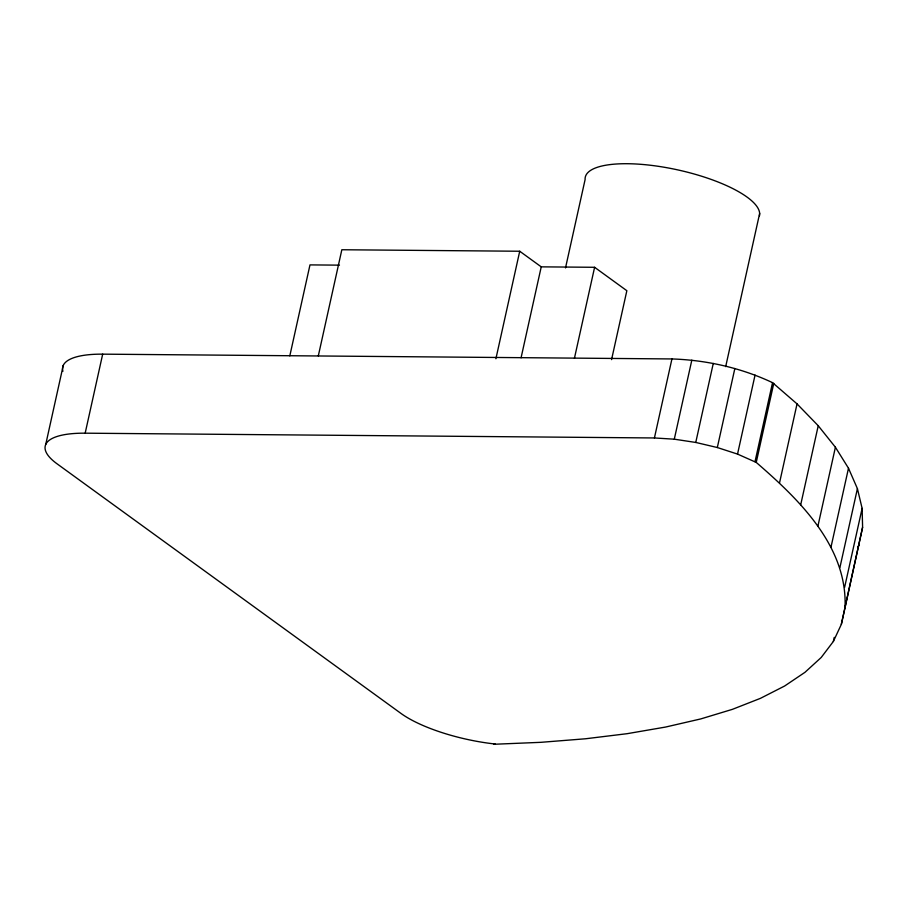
<?xml version="1.0" encoding="UTF-8"?>
<svg xmlns="http://www.w3.org/2000/svg" width="908" height="908" viewBox="0 0 908 908"><rect width="100%" height="100%" fill="white"/><g stroke="black" fill="none" stroke-linecap="round" stroke-linejoin="round"><path stroke-width="1.36" d="M493.668 744.276L540.884 742.324L585.422 738.783L627.053 733.698L665.553 727.058L700.738 718.932L732.415 709.341L760.439 698.343L784.66 685.994L804.942 672.34L821.207 657.483L833.351 641.468L841.33 624.386L862.6 527.31L862.123 508.366L857.413 488.64L848.492 468.222L835.405 447.224L818.233 425.739L797.042 403.89L772.538 382.654C741.144 367.842 706.583 360.079 671.931 358.944L102.683 354.154A84.966 25.833 12.5 0 0 62.924 371.281M841.33 624.386L862.6 527.31M45.729 444.466L63.242 365.436M495.269 744.027A84.966 25.833 12.5 0 1 400.995 713.438L57.011 463.784A84.966 25.833 12.5 0 1 85.17 433.184L102.683 354.154M289.811 355.868L309.98 264.898L339.467 265.147M318.311 355.879L341.839 249.745L519.728 251.244L541.236 266.85L594.604 267.293L626.849 290.708L611.572 359.613M495.904 358.751L519.728 251.244M521.067 357.82L541.236 266.85M565.514 267.905L585.104 179.557A89.211 27.127 12.5 0 1 674.44 169.183A89.211 27.127 12.5 0 1 759.474 215.786M574.435 358.263L594.604 267.293M85.17 433.184L654.418 437.962L671.931 358.944M654.418 437.962L674.292 439.188L691.817 360.158M674.292 439.188L695.755 442.446L713.268 363.427M725.685 366.628L759.655 213.414M845.076 606.328C846.96 545.674 798.665 499.139 756.239 462.41L737.534 454.091L717.32 447.531L734.844 368.512M737.534 454.091L755.059 375.061M755.013 461.673L772.538 382.654M756.239 462.41L773.764 383.38M779.518 482.92L797.042 403.89M800.708 504.769L818.233 425.739M817.892 526.243L835.405 447.224M830.968 547.24L848.492 468.222M839.889 567.659L857.413 488.64M844.599 587.397L862.123 508.366M833.351 641.468L834.259 637.382M857.708 547.808L858.843 545.367M695.755 442.446L717.32 447.531"/></g></svg>
